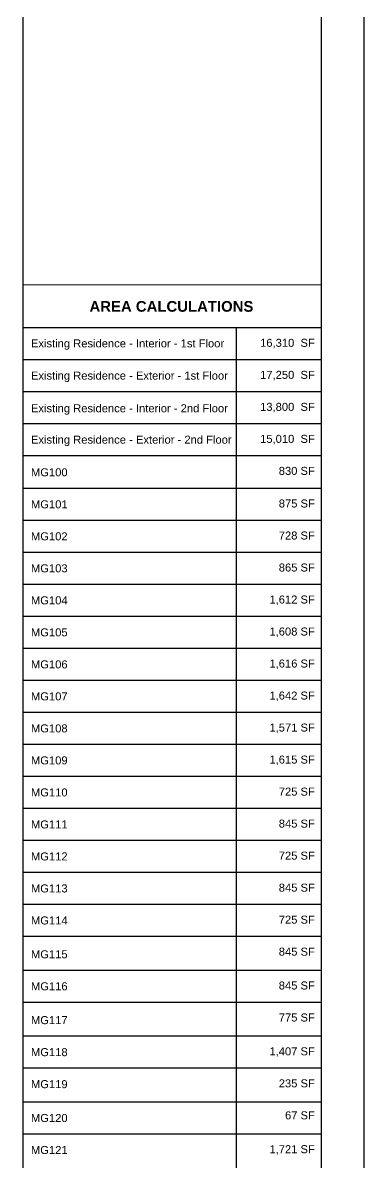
# Model space of a CAD drawing. Header units: inches. Extents: x -2078 to 106214, y -964 to 6385.
# Drawn here: x 11294 to 11678, y 3941 to 5222 of the extents above; entities that cross this region are included whole.
import ezdxf

# ---------------------------------------------------------------- set-up
doc = ezdxf.new("R2010")
doc.units = ezdxf.units.IN
doc.header["$MEASUREMENT"] = 0
for name, color, linetype, lineweight in [('A-ANNO', 2, 'Continuous', 5), ('A-DETAIL-2', 20, 'Continuous', 25), ('A-DETAIL-3', 40, 'Continuous', 15)]:
    doc.layers.add(name, color=color, linetype=linetype, lineweight=lineweight)
doc.layers.add('A-TB', color=7, linetype='Continuous')
doc.styles.add('Arial_5', font='arial.ttf', dxfattribs={"height": 0.09375})
doc.styles.add('Arial_B_2', font='arialbd.ttf', dxfattribs={"height": 0.125})

# ---------------------------------------------------------------- blocks, each defined once
blk = doc.blocks.new('JC_TB_48x36 - JC_TB_3624-1264225-Floor Plans')
at = {"layer": 'A-TB'}
for p, q in [((47.997, -11.988), (47.997, 24.012)), ((43.997, 23.512), (43.997, -11.488)), ((47.497, -11.488), (47.497, 23.512))]:
    blk.add_line(p, q, dxfattribs=at)

msp = doc.modelspace()

# ---------------------------------------------------------------- linework, layer by layer
at = {"layer": 'A-DETAIL-3'}
for p, q in [((11293.88, 4566.434), (11293.88, 3600.663)), ((11629.88, 3600.663), (11629.88, 4566.434))]:
    msp.add_line(p, q, dxfattribs=at)

# ---------------------------------------------------------------- next in the draw order: block references
at = {"layer": 'A-TB', "xscale": 96, "yscale": 96, "zscale": 96}
msp.add_blockref('JC_TB_48x36 - JC_TB_3624-1264225-Floor Plans', (7070.18, 4079.463), dxfattribs=at)

# ---------------------------------------------------------------- next in the draw order: linework, layer by layer
at = {"layer": 'A-DETAIL-2', "lineweight": 30}
for p, q in [((11293.88, 4879.801), (11629.88, 4879.801)), ((11533.88, 4879.801), (11533.88, 3600.663)), ((11293.88, 4843.801), (11629.88, 4843.801)), ((11293.88, 4807.801), (11629.88, 4807.801)), ((11293.88, 4771.801), (11629.88, 4771.801)), ((11293.88, 4735.801), (11629.88, 4735.801)), ((11293.88, 4699.117), (11629.88, 4699.117)), ((11293.88, 4663.117), (11629.88, 4663.117)), ((11293.88, 4627.117), (11629.88, 4627.117)), ((11293.88, 4591.117), (11629.88, 4591.117)), ((11293.88, 4555.117), (11629.88, 4555.117)), ((11293.88, 4519.117), (11629.88, 4519.117)), ((11293.88, 4483.117), (11629.88, 4483.117)), ((11293.88, 4447.117), (11629.88, 4447.117)), ((11293.88, 4411.117), (11629.88, 4411.117)), ((11293.88, 4375.117), (11629.88, 4375.117)), ((11293.88, 4339.117), (11629.88, 4339.117)), ((11293.88, 4303.117), (11629.88, 4303.117)), ((11293.88, 4267.117), (11629.88, 4267.117)), ((11293.88, 4231.117), (11629.88, 4231.117)), ((11293.88, 4195.117), (11629.88, 4195.117)), ((11293.88, 4157.067), (11629.88, 4157.067)), ((11293.88, 4121.067), (11629.88, 4121.067)), ((11293.88, 4083.016), (11629.88, 4083.016)), ((11293.88, 4047.016), (11629.88, 4047.016)), ((11293.88, 4008.966), (11629.88, 4008.966)), ((11293.88, 3972.966), (11629.88, 3972.966))]:
    msp.add_line(p, q, dxfattribs=at)
at = {"layer": 'A-DETAIL-3', "lineweight": 9}
msp.add_line((11629.88, 4927.801), (11293.88, 4927.801), dxfattribs=at)

# ---------------------------------------------------------------- next in the draw order: texts
at = {"layer": 'A-ANNO', "lineweight": 50, "insert": (11368.883, 4909.377), "char_height": 12, "width": 218.766, "attachment_point": 1, "style": 'Arial_B_2'}
msp.add_mtext('AREA CALCULATIONS', dxfattribs=at)
at = {"layer": 'A-ANNO', "char_height": 9, "attachment_point": 1, "style": 'Arial_5'}
for s, insert, width in [('Existing Residence - Interior - 1st Floor', (11303.058, 4866.292), 265.125), ('16,310  SF', (11560.781, 4866.908), 74.841), ('17,250  SF', (11560.781, 4830.908), 74.841), ('Existing Residence - Exterior - 1st Floor', (11303.058, 4830.032), 270.882), ('Existing Residence - Interior - 2nd Floor', (11303.058, 4793.31), 269.973), ('13,800  SF', (11560.781, 4794.908), 74.841), ('Existing Residence - Exterior - 2nd Floor', (11303.058, 4758.032), 275.73), ('15,010  SF', (11560.781, 4758.908), 74.841), ('MG100', (11303.058, 4721.31), 86.658), ('830 SF', (11581.781, 4722.908), 49.389), ('MG101', (11303.058, 4685.31), 86.658), ('875 SF', (11581.781, 4686.225), 49.389), ('MG102', (11303.058, 4649.31), 86.658), ('728 SF', (11581.781, 4650.225), 49.389), ('MG103', (11303.058, 4613.31), 86.658), ('865 SF', (11581.781, 4614.225), 49.389), ('MG104', (11303.058, 4577.31), 86.658), ('1,612 SF', (11571.281, 4578.225), 62.115), ('MG105', (11303.058, 4541.31), 86.658), ('1,608 SF', (11571.281, 4542.225), 62.115), ('MG106', (11303.058, 4505.31), 86.658), ('1,616 SF', (11571.281, 4506.225), 62.115), ('MG107', (11303.058, 4469.31), 86.658), ('1,642 SF', (11571.281, 4470.225), 62.115), ('1,571 SF', (11571.281, 4434.225), 62.115), ('MG108', (11303.058, 4433.31), 86.658), ('MG109', (11303.058, 4397.31), 95.142), ('1,615 SF', (11571.281, 4398.225), 62.115), ('MG110', (11303.058, 4361.31), 95.142), ('725 SF', (11581.781, 4362.225), 49.389), ('MG111', (11303.058, 4325.31), 95.142), ('845 SF', (11581.781, 4326.225), 49.389), ('MG112', (11303.058, 4289.31), 95.142), ('725 SF', (11581.781, 4290.225), 49.389), ('845 SF', (11581.781, 4254.225), 49.389), ('MG113', (11303.058, 4253.31), 95.142), ('MG114', (11303.058, 4217.31), 95.142), ('725 SF', (11581.781, 4218.225), 49.389), ('MG115', (11303.058, 4179.259), 95.142), ('845 SF', (11581.781, 4182.225), 49.389), ('MG116', (11303.058, 4143.259), 95.142), ('845 SF', (11581.781, 4144.174), 49.389), ('MG117', (11303.058, 4105.209), 95.142), ('775 SF', (11581.781, 4108.174), 49.389), ('MG118', (11303.058, 4069.209), 73.326), ('1,407 SF', (11571.281, 4070.124), 62.115), ('MG119', (11303.058, 4033.209), 133.32), ('235 SF', (11581.781, 4034.124), 49.389), ('67 SF', (11588.781, 3998.124), 40.905), ('MG120', (11303.058, 3995.158), 53.025), ('1,721 SF', (11571.281, 3960.074), 62.115), ('MG121', (11303.058, 3959.158), 53.025)]:
    msp.add_mtext(s, dxfattribs=dict(at, insert=insert, width=width))

doc.saveas('drawing.dxf')
